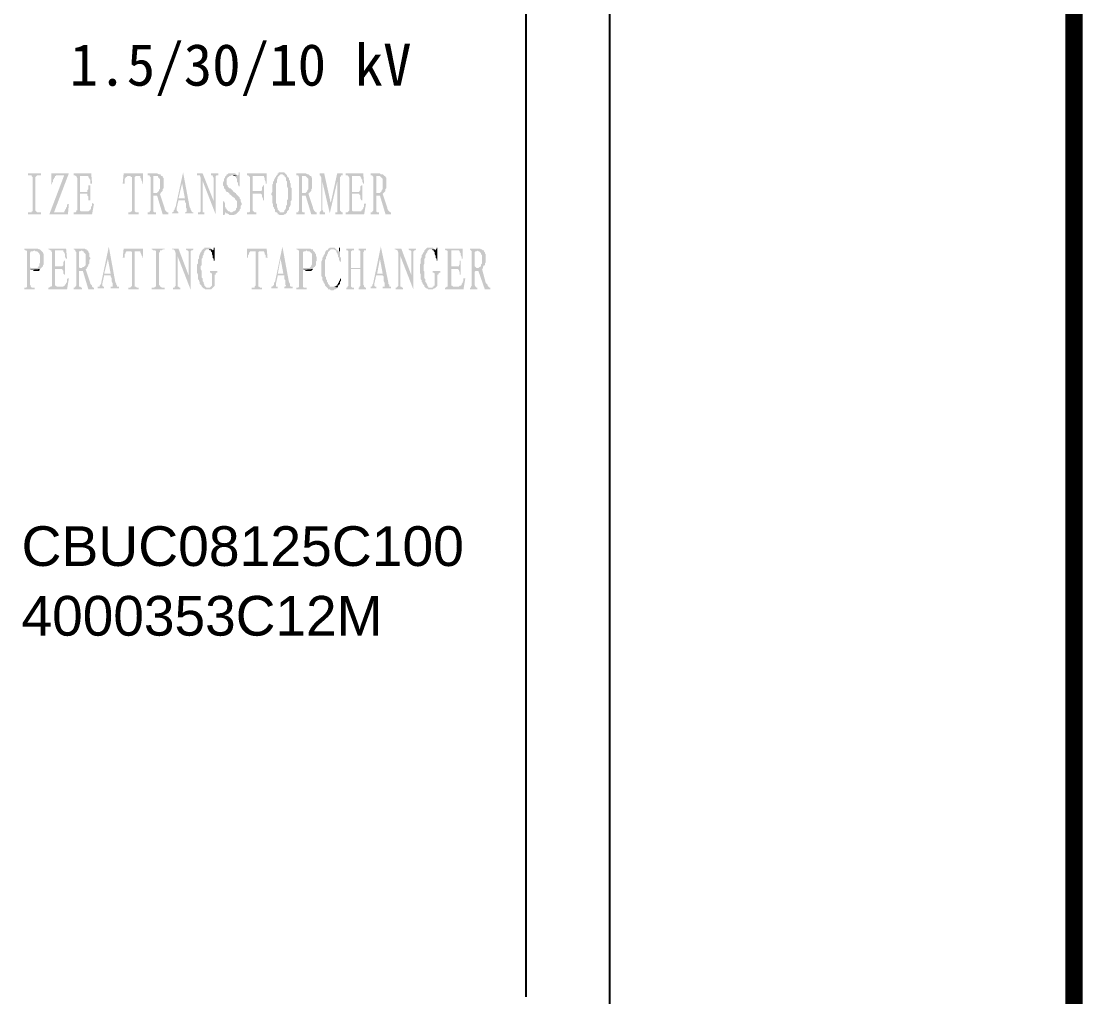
# Model space of a CAD drawing. Header units: millimetres. Extents: x 236326 to 245858, y -181683 to -175236.
# Drawn here: x 245794.3 to 245858.5, y -181324.3 to -181265.3 of the extents above; entities that cross this region are included whole.
import ezdxf

# ---------------------------------------------------------------- set-up
doc = ezdxf.new("R2010")
doc.units = ezdxf.units.MM
doc.header["$LTSCALE"] = 13
for name, color, linetype in [('1', 4, 'Continuous'), ('2', 3, 'Continuous'), ('PDF_Geometry', 7, 'Continuous')]:
    doc.layers.add(name, color=color, linetype=linetype)
doc.styles.add('Note Text (ANSI)', font='arial.ttf')
doc.styles.add('PDF FangSong', font='simfang.ttf')

msp = doc.modelspace()

# ---------------------------------------------------------------- hatches: boundary and pattern name
at = {"layer": '2', "linetype": 'Continuous', "transparency": 33554559}
for points in [[(245795.467, -181274.505), (245794.681, -181274.505), (245794.681, -181274.618), (245794.793, -181274.618), (245794.849, -181274.618), (245794.905, -181274.618), (245794.905, -181274.674), (245794.962, -181274.73), (245794.962, -181274.786), (245794.962, -181276.752), (245794.962, -181276.808), (245794.905, -181276.808), (245794.905, -181276.864), (245794.849, -181276.864), (245794.737, -181276.864), (245794.681, -181276.864), (245794.681, -181276.977), (245795.467, -181276.977), (245795.467, -181276.864), (245795.411, -181276.864), (245795.355, -181276.864), (245795.299, -181276.864), (245795.242, -181276.864), (245795.186, -181276.808), (245795.13, -181276.752), (245795.13, -181274.73), (245795.186, -181274.674), (245795.242, -181274.618), (245795.299, -181274.618), (245795.355, -181274.618), (245795.467, -181274.618)], [(245797.152, -181274.505), (245796.871, -181274.618), (245795.973, -181276.977), (245796.253, -181276.864)], [(245797.152, -181274.505), (245796.085, -181274.505), (245796.085, -181275.179), (245796.141, -181275.179), (245796.141, -181275.067), (245796.197, -181275.011), (245796.197, -181274.898), (245796.253, -181274.842), (245796.253, -181274.786), (245796.31, -181274.73), (245796.31, -181274.674), (245796.366, -181274.674), (245796.366, -181274.618), (245796.871, -181274.618)], [(245798.5, -181274.505), (245797.433, -181274.505), (245797.433, -181274.618), (245797.489, -181274.618), (245797.545, -181274.618), (245797.545, -181274.674), (245798.275, -181274.674), (245798.332, -181274.674), (245798.332, -181274.73), (245798.388, -181274.786), (245798.388, -181274.842), (245798.444, -181274.898), (245798.444, -181275.011), (245798.444, -181275.123), (245798.556, -181275.123)], [(245797.545, -181274.674), (245797.601, -181274.674), (245797.658, -181274.786), (245797.658, -181276.752), (245797.601, -181276.752), (245797.601, -181276.808), (245797.545, -181276.864), (245797.995, -181276.808), (245797.938, -181276.808), (245797.882, -181276.808), (245797.826, -181276.752), (245797.826, -181276.696), (245797.826, -181275.741), (245798.219, -181275.741), (245797.826, -181275.629), (245797.826, -181274.674), (245798.275, -181274.674)], [(245801.645, -181274.505), (245800.466, -181274.505), (245800.41, -181275.123), (245800.522, -181275.123), (245800.522, -181275.011), (245800.522, -181274.898), (245800.522, -181274.842), (245800.578, -181274.786), (245800.578, -181274.73), (245800.634, -181274.73), (245800.691, -181274.674), (245800.747, -181274.674)], [(245801.645, -181274.505), (245800.747, -181274.674), (245801.421, -181274.674), (245801.477, -181274.674), (245801.477, -181274.73), (245801.477, -181274.786), (245801.533, -181274.842), (245801.533, -181274.898), (245801.589, -181275.011), (245801.589, -181275.123), (245801.645, -181275.123)], [(245800.747, -181274.674), (245800.803, -181274.674), (245800.859, -181274.674), (245800.915, -181274.73), (245800.971, -181274.73), (245800.971, -181276.752), (245800.971, -181276.808), (245800.915, -181276.808), (245800.859, -181276.864), (245800.803, -181276.864), (245800.747, -181276.864), (245800.747, -181276.977), (245801.365, -181276.977), (245801.365, -181276.864), (245801.308, -181276.864), (245801.252, -181276.864), (245801.196, -181276.864), (245801.14, -181276.808), (245801.14, -181276.752), (245801.14, -181274.73), (245801.196, -181274.674), (245801.252, -181274.674), (245801.365, -181274.674), (245801.421, -181274.674)], [(245802.432, -181274.505), (245801.926, -181274.505), (245801.926, -181274.618), (245801.983, -181274.618), (245802.039, -181274.618), (245802.039, -181274.674), (245802.095, -181274.73), (245802.095, -181276.752), (245802.039, -181276.808), (245802.039, -181276.864), (245801.983, -181276.864), (245801.926, -181276.864), (245801.926, -181276.977), (245802.432, -181276.977), (245802.432, -181276.864), (245802.376, -181276.864), (245802.32, -181276.864), (245802.263, -181276.808), (245802.263, -181276.752), (245802.263, -181275.909), (245802.263, -181275.853), (245802.32, -181275.853), (245802.376, -181275.853), (245802.488, -181275.853), (245802.657, -181275.741), (245802.713, -181275.741), (245802.376, -181275.685), (245802.32, -181275.685), (245802.263, -181275.685), (245802.263, -181275.629), (245802.263, -181274.73), (245802.263, -181274.674), (245802.32, -181274.674), (245802.432, -181274.674), (245802.769, -181274.674), (245802.713, -181274.618), (245802.713, -181274.561), (245802.657, -181274.561), (245802.6, -181274.561), (245802.488, -181274.505)], [(245802.769, -181274.674), (245802.432, -181274.674), (245802.488, -181274.674), (245802.544, -181274.674), (245802.544, -181274.73), (245802.6, -181274.786), (245802.656, -181274.842), (245802.656, -181274.898), (245802.656, -181275.011), (245802.656, -181275.067), (245802.656, -181275.179), (245802.656, -181275.235), (245802.656, -181275.292), (245802.656, -181275.404), (245802.656, -181275.46), (245802.6, -181275.516), (245802.6, -181275.572), (245802.544, -181275.629), (245802.488, -181275.685), (245802.432, -181275.685), (245802.376, -181275.685), (245802.713, -181275.741), (245802.713, -181275.685), (245802.769, -181275.629), (245802.825, -181275.572), (245802.825, -181275.516), (245802.825, -181275.46), (245802.881, -181275.404), (245802.881, -181275.348), (245802.881, -181275.292), (245802.881, -181275.179), (245802.881, -181275.123), (245802.881, -181275.011), (245802.881, -181274.955), (245802.881, -181274.842), (245802.881, -181274.786), (245802.825, -181274.73), (245802.825, -181274.674)], [(245804.061, -181274.449), (245803.611, -181276.527), (245803.555, -181276.64), (245803.555, -181276.696), (245803.499, -181276.752), (245803.499, -181276.808), (245803.443, -181276.864), (245803.387, -181276.864), (245803.387, -181276.92), (245803.78, -181276.92), (245803.78, -181276.864), (245803.724, -181276.808), (245803.667, -181276.752), (245803.667, -181276.64), (245803.78, -181276.134), (245804.173, -181276.134), (245803.78, -181276.022), (245804.004, -181275.123)], [(245804.061, -181274.449), (245804.004, -181275.123), (245804.173, -181276.022), (245803.78, -181276.022), (245804.173, -181276.134), (245804.173, -181276.246), (245804.229, -181276.303), (245804.229, -181276.359), (245804.229, -181276.471), (245804.229, -181276.527), (245804.229, -181276.583), (245804.285, -181276.64), (245804.285, -181276.696), (245804.285, -181276.752), (245804.285, -181276.808), (245804.229, -181276.864), (245804.173, -181276.864), (245804.173, -181276.92), (245804.678, -181276.92), (245804.678, -181276.864), (245804.622, -181276.864), (245804.566, -181276.808), (245804.566, -181276.752), (245804.51, -181276.696), (245804.51, -181276.64), (245804.454, -181276.527)], [(245805.24, -181274.505), (245804.903, -181274.505), (245804.903, -181274.618), (245804.959, -181274.618), (245805.015, -181274.618), (245805.072, -181274.618), (245805.128, -181274.786), (245805.24, -181274.955), (245806.026, -181276.977), (245805.914, -181276.19)], [(245805.128, -181274.786), (245805.128, -181276.752), (245805.128, -181276.808), (245805.072, -181276.864), (245805.016, -181276.864), (245804.959, -181276.864), (245804.959, -181276.977), (245805.353, -181276.977), (245805.353, -181276.864), (245805.296, -181276.864), (245805.24, -181276.864), (245805.24, -181276.808), (245805.24, -181276.752), (245805.24, -181274.955)], [(245806.195, -181274.505), (245805.746, -181274.505), (245805.746, -181274.618), (245805.802, -181274.618), (245805.858, -181274.618), (245805.858, -181274.674), (245805.914, -181274.786), (245805.914, -181276.19), (245806.026, -181276.977), (245806.026, -181274.73), (245806.026, -181274.674), (245806.083, -181274.618), (245806.195, -181274.618)], [(245806.925, -181274.505), (245806.869, -181274.505), (245806.813, -181274.505), (245806.757, -181274.561), (245806.7, -181274.561), (245806.7, -181274.618), (245806.644, -181274.674), (245806.588, -181274.73), (245806.588, -181274.786), (245806.532, -181274.842), (245806.532, -181274.898), (245806.532, -181274.955), (245806.476, -181275.067), (245806.476, -181275.123), (245806.476, -181275.235), (245806.532, -181275.292), (245806.532, -181275.348), (245806.532, -181275.404), (245806.588, -181275.46), (245806.644, -181275.516), (245806.644, -181275.572), (245806.7, -181275.629), (245806.757, -181275.629), (245806.813, -181275.685), (245806.869, -181275.741), (245806.869, -181275.797), (245806.925, -181275.797), (245806.981, -181275.853), (245807.037, -181275.909), (245807.094, -181275.966), (245807.15, -181275.966), (245807.206, -181276.022), (245807.206, -181276.078), (245807.262, -181276.134), (245807.318, -181276.19), (245807.318, -181276.246), (245807.318, -181276.303), (245807.318, -181276.359), (245807.318, -181276.471), (245807.318, -181276.527), (245807.318, -181276.583), (245807.262, -181276.64), (245807.262, -181276.696), (245807.262, -181276.752), (245807.206, -181276.752), (245807.15, -181276.808), (245807.094, -181276.808), (245807.037, -181276.864), (245806.981, -181276.864), (245806.588, -181276.864), (245806.644, -181276.864), (245806.644, -181276.92), (245806.7, -181276.92), (245806.813, -181276.977), (245806.869, -181277.033), (245806.925, -181277.033), (245807.037, -181277.033), (245807.094, -181277.033), (245807.15, -181277.033), (245807.206, -181276.977), (245807.262, -181276.977), (245807.318, -181276.92), (245807.374, -181276.864), (245807.431, -181276.808), (245807.487, -181276.752), (245807.487, -181276.696), (245807.543, -181276.64), (245807.543, -181276.583), (245807.543, -181276.471), (245807.599, -181276.415), (245807.599, -181276.359), (245807.599, -181276.303), (245807.543, -181276.19), (245807.543, -181276.134), (245807.543, -181276.078), (245807.487, -181276.022), (245807.487, -181275.966), (245807.431, -181275.909), (245807.374, -181275.853), (245807.318, -181275.797), (245807.262, -181275.741), (245807.262, -181275.685), (245807.206, -181275.685), (245807.15, -181275.629), (245807.094, -181275.629), (245807.094, -181275.572), (245807.037, -181275.516), (245806.981, -181275.46), (245806.925, -181275.404), (245806.869, -181275.404), (245806.813, -181275.348), (245806.757, -181275.292), (245806.757, -181275.235), (245806.7, -181275.179), (245806.7, -181275.123), (245806.7, -181275.067), (245806.7, -181275.011), (245806.7, -181274.955), (245806.7, -181274.842), (245806.757, -181274.786), (245806.757, -181274.73), (245806.813, -181274.73), (245806.869, -181274.674), (245806.925, -181274.674), (245806.981, -181274.618), (245807.037, -181274.618), (245807.318, -181274.618), (245807.262, -181274.561), (245807.206, -181274.505), (245807.15, -181274.505), (245807.094, -181274.505), (245807.037, -181274.505)], [(245807.318, -181274.618), (245807.037, -181274.618), (245807.15, -181274.674), (245807.374, -181274.618)], [(245807.487, -181274.449), (245807.431, -181274.449), (245807.431, -181274.561), (245807.374, -181274.618), (245807.15, -181274.674), (245807.206, -181274.674), (245807.206, -181274.73), (245807.262, -181274.73), (245807.262, -181274.786), (245807.318, -181274.842), (245807.318, -181274.898), (245807.318, -181275.011), (245807.374, -181275.067), (245807.374, -181275.179), (245807.431, -181275.292), (245807.487, -181275.292)], [(245809.116, -181274.505), (245807.936, -181274.505), (245807.936, -181274.618), (245807.992, -181274.618), (245808.947, -181274.674), (245808.947, -181274.73), (245809.003, -181274.786), (245809.003, -181274.842), (245809.003, -181274.898), (245809.059, -181275.011), (245809.059, -181275.123), (245809.116, -181275.123)], [(245807.992, -181274.618), (245808.048, -181274.674), (245808.105, -181274.73), (245808.105, -181274.786), (245808.105, -181276.808), (245808.048, -181276.864), (245807.992, -181276.864), (245807.936, -181276.864), (245807.936, -181276.977), (245808.498, -181276.977), (245808.498, -181276.864), (245808.442, -181276.864), (245808.385, -181276.864), (245808.329, -181276.808), (245808.273, -181276.752), (245808.273, -181275.741), (245808.779, -181275.741), (245808.273, -181275.572), (245808.273, -181274.674), (245808.947, -181274.674)], [(245810.07, -181274.449), (245810.014, -181274.449), (245809.902, -181274.449), (245809.846, -181274.449), (245809.846, -181274.505), (245809.79, -181274.505), (245809.79, -181274.561), (245809.733, -181274.618), (245809.677, -181274.674), (245809.677, -181274.73), (245809.621, -181274.786), (245809.565, -181274.898), (245809.565, -181274.955), (245809.509, -181275.011), (245809.509, -181275.067), (245809.509, -181275.123), (245809.453, -181275.179), (245809.453, -181275.235), (245809.453, -181275.348), (245809.453, -181275.404), (245809.453, -181275.46), (245809.453, -181275.572), (245809.453, -181275.629), (245809.396, -181275.741), (245809.396, -181275.797), (245809.453, -181275.853), (245809.453, -181275.909), (245809.453, -181276.022), (245809.453, -181276.078), (245809.453, -181276.134), (245809.453, -181276.246), (245809.453, -181276.303), (245809.509, -181276.359), (245809.509, -181276.415), (245809.509, -181276.527), (245809.565, -181276.583), (245809.565, -181276.64), (245809.621, -181276.696), (245809.621, -181276.808), (245809.677, -181276.864), (245809.733, -181276.864), (245810.07, -181276.864), (245810.014, -181276.864), (245809.958, -181276.864), (245809.902, -181276.864), (245809.902, -181276.808), (245809.846, -181276.752), (245809.79, -181276.696), (245809.79, -181276.64), (245809.733, -181276.527), (245809.733, -181276.471), (245809.733, -181276.415), (245809.733, -181276.359), (245809.677, -181276.303), (245809.677, -181276.246), (245809.677, -181276.134), (245809.677, -181276.078), (245809.677, -181275.966), (245809.677, -181275.909), (245809.677, -181275.797), (245809.677, -181275.741), (245809.677, -181275.685), (245809.677, -181275.629), (245809.677, -181275.516), (245809.677, -181275.46), (245809.677, -181275.348), (245809.677, -181275.292), (245809.677, -181275.235), (245809.677, -181275.123), (245809.733, -181275.067), (245809.733, -181275.011), (245809.733, -181274.955), (245809.733, -181274.898), (245809.79, -181274.786), (245809.79, -181274.73), (245809.846, -181274.674), (245809.902, -181274.618), (245809.958, -181274.561), (245810.014, -181274.561), (245810.295, -181274.561), (245810.239, -181274.505), (245810.183, -181274.449), (245810.127, -181274.449)], [(245810.295, -181274.561), (245810.014, -181274.561), (245810.07, -181274.561), (245810.127, -181274.618), (245810.183, -181274.618), (245810.183, -181274.674), (245810.239, -181274.73), (245810.295, -181274.786), (245810.295, -181274.898), (245810.295, -181274.955), (245810.351, -181275.011), (245810.351, -181275.123), (245810.351, -181275.179), (245810.351, -181275.235), (245810.351, -181275.292), (245810.407, -181275.404), (245810.407, -181275.46), (245810.407, -181275.572), (245810.407, -181275.629), (245810.407, -181275.741), (245810.407, -181275.797), (245810.407, -181275.909), (245810.407, -181275.966), (245810.407, -181276.078), (245810.351, -181276.134), (245810.351, -181276.19), (245810.351, -181276.303), (245810.351, -181276.359), (245810.351, -181276.415), (245810.295, -181276.471), (245810.295, -181276.527), (245810.295, -181276.583), (245810.239, -181276.696), (245810.183, -181276.752), (245810.183, -181276.808), (245810.127, -181276.864), (245810.07, -181276.864), (245809.733, -181276.864), (245809.79, -181276.92), (245809.79, -181276.977), (245809.846, -181276.977), (245809.902, -181277.033), (245809.958, -181277.033), (245810.014, -181277.033), (245810.07, -181277.033), (245810.127, -181277.033), (245810.183, -181276.977), (245810.239, -181276.977), (245810.295, -181276.92), (245810.351, -181276.864), (245810.351, -181276.808), (245810.407, -181276.752), (245810.464, -181276.696), (245810.464, -181276.64), (245810.464, -181276.583), (245810.52, -181276.527), (245810.52, -181276.471), (245810.576, -181276.415), (245810.576, -181276.359), (245810.576, -181276.246), (245810.576, -181276.19), (245810.632, -181276.134), (245810.632, -181276.022), (245810.632, -181275.966), (245810.632, -181275.909), (245810.632, -181275.797), (245810.632, -181275.741), (245810.632, -181275.685), (245810.632, -181275.572), (245810.632, -181275.516), (245810.632, -181275.404), (245810.576, -181275.348), (245810.576, -181275.292), (245810.576, -181275.179), (245810.576, -181275.123), (245810.52, -181275.067), (245810.52, -181275.011), (245810.52, -181274.955), (245810.464, -181274.898), (245810.464, -181274.786), (245810.407, -181274.73), (245810.351, -181274.674), (245810.351, -181274.618)], [(245811.418, -181274.505), (245810.913, -181274.505), (245810.913, -181274.618), (245810.969, -181274.618), (245811.025, -181274.618), (245811.025, -181274.674), (245811.081, -181274.73), (245811.081, -181276.752), (245811.025, -181276.808), (245811.025, -181276.864), (245810.969, -181276.864), (245810.913, -181276.864), (245810.913, -181276.977), (245811.418, -181276.977), (245811.418, -181276.864), (245811.362, -181276.864), (245811.306, -181276.864), (245811.25, -181276.808), (245811.25, -181276.752), (245811.25, -181275.909), (245811.25, -181275.853), (245811.306, -181275.853), (245811.362, -181275.853), (245811.475, -181275.853), (245811.643, -181275.741), (245811.362, -181275.685), (245811.306, -181275.685), (245811.25, -181275.685), (245811.25, -181275.629), (245811.25, -181274.73), (245811.25, -181274.674), (245811.306, -181274.674), (245811.362, -181274.674), (245811.755, -181274.674), (245811.699, -181274.618), (245811.643, -181274.561), (245811.587, -181274.561), (245811.475, -181274.505)], [(245811.755, -181274.674), (245811.362, -181274.674), (245811.475, -181274.674), (245811.531, -181274.73), (245811.587, -181274.786), (245811.643, -181274.842), (245811.643, -181274.898), (245811.643, -181275.011), (245811.643, -181275.067), (245811.643, -181275.179), (245811.643, -181275.235), (245811.643, -181275.292), (245811.643, -181275.404), (245811.643, -181275.46), (245811.587, -181275.516), (245811.587, -181275.572), (245811.531, -181275.629), (245811.475, -181275.685), (245811.418, -181275.685), (245811.362, -181275.685), (245811.643, -181275.741), (245811.699, -181275.685), (245811.755, -181275.629), (245811.812, -181275.572), (245811.812, -181275.516), (245811.812, -181275.46), (245811.868, -181275.404), (245811.868, -181275.348), (245811.868, -181275.292), (245811.868, -181275.179), (245811.868, -181275.123), (245811.868, -181275.011), (245811.868, -181274.955), (245811.868, -181274.842), (245811.868, -181274.786), (245811.812, -181274.73), (245811.812, -181274.674)], [(245812.598, -181274.505), (245812.317, -181274.505), (245812.317, -181274.618), (245812.373, -181274.618), (245812.373, -181274.674), (245812.429, -181274.786), (245812.486, -181275.011), (245812.935, -181276.92), (245812.991, -181276.303)], [(245812.429, -181274.786), (245812.429, -181276.752), (245812.373, -181276.808), (245812.317, -181276.864), (245812.317, -181276.977), (245812.654, -181276.977), (245812.654, -181276.864), (245812.598, -181276.864), (245812.542, -181276.864), (245812.542, -181276.808), (245812.486, -181276.696), (245812.486, -181275.011)], [(245813.721, -181274.505), (245813.384, -181274.505), (245812.991, -181276.303), (245812.935, -181276.92), (245813.384, -181275.011), (245813.553, -181274.786), (245813.553, -181274.73), (245813.609, -181274.674), (245813.609, -181274.618), (245813.665, -181274.618), (245813.721, -181274.618)], [(245813.553, -181274.786), (245813.384, -181275.011), (245813.384, -181276.752), (245813.384, -181276.808), (245813.384, -181276.864), (245813.328, -181276.864), (245813.272, -181276.864), (245813.272, -181276.977), (245813.721, -181276.977), (245813.721, -181276.864), (245813.665, -181276.864), (245813.609, -181276.808), (245813.553, -181276.752)], [(245814.957, -181274.505), (245813.89, -181274.505), (245813.89, -181274.618), (245813.946, -181274.618), (245814.002, -181274.618), (245814.058, -181274.674), (245814.732, -181274.674), (245814.789, -181274.674), (245814.789, -181274.73), (245814.845, -181274.786), (245814.845, -181274.842), (245814.901, -181274.898), (245814.901, -181275.011), (245814.957, -181275.123), (245815.013, -181275.123)], [(245814.058, -181274.674), (245814.114, -181274.786), (245814.114, -181276.752), (245814.058, -181276.808), (245814.002, -181276.864), (245814.451, -181276.808), (245814.395, -181276.808), (245814.339, -181276.808), (245814.283, -181276.752), (245814.283, -181276.696), (245814.283, -181275.741), (245814.732, -181275.741), (245814.283, -181275.629), (245814.283, -181274.674), (245814.732, -181274.674)], [(245815.912, -181274.505), (245815.406, -181274.505), (245815.406, -181274.618), (245815.462, -181274.618), (245815.519, -181274.618), (245815.519, -181274.674), (245815.575, -181274.73), (245815.575, -181276.752), (245815.519, -181276.808), (245815.519, -181276.864), (245815.462, -181276.864), (245815.406, -181276.864), (245815.406, -181276.977), (245815.912, -181276.977), (245815.912, -181276.864), (245815.856, -181276.864), (245815.799, -181276.864), (245815.743, -181276.808), (245815.743, -181276.752), (245815.743, -181275.909), (245815.743, -181275.853), (245815.799, -181275.853), (245815.856, -181275.853), (245815.968, -181275.853), (245816.136, -181275.741), (245815.856, -181275.685), (245815.799, -181275.685), (245815.743, -181275.685), (245815.743, -181275.629), (245815.743, -181274.73), (245815.743, -181274.674), (245815.799, -181274.674), (245815.856, -181274.674), (245816.249, -181274.674), (245816.193, -181274.618), (245816.136, -181274.561), (245816.024, -181274.561), (245815.968, -181274.505)], [(245816.249, -181274.674), (245815.856, -181274.674), (245815.912, -181274.674), (245815.968, -181274.674), (245816.024, -181274.73), (245816.08, -181274.786), (245816.136, -181274.842), (245816.136, -181274.898), (245816.136, -181275.011), (245816.136, -181275.067), (245816.136, -181275.179), (245816.136, -181275.235), (245816.136, -181275.292), (245816.136, -181275.404), (245816.136, -181275.46), (245816.08, -181275.516), (245816.08, -181275.572), (245816.024, -181275.629), (245815.968, -181275.685), (245815.912, -181275.685), (245815.856, -181275.685), (245816.136, -181275.741), (245816.193, -181275.685), (245816.249, -181275.629), (245816.305, -181275.572), (245816.305, -181275.516), (245816.305, -181275.46), (245816.361, -181275.404), (245816.361, -181275.348), (245816.361, -181275.292), (245816.361, -181275.179), (245816.361, -181275.123), (245816.361, -181275.011), (245816.361, -181274.955), (245816.361, -181274.842), (245816.361, -181274.786), (245816.305, -181274.73), (245816.305, -181274.674)], [(245798.444, -181275.235), (245798.332, -181275.235), (245798.332, -181275.292), (245798.332, -181275.348), (245798.332, -181275.46), (245798.275, -181275.516), (245798.275, -181275.572), (245798.275, -181275.629), (245797.826, -181275.629), (245798.219, -181275.741), (245798.275, -181275.741), (245798.275, -181275.797), (245798.275, -181275.853), (245798.332, -181275.909), (245798.332, -181276.022), (245798.332, -181276.134), (245798.444, -181276.134)], [(245808.947, -181275.235), (245808.891, -181275.235), (245808.891, -181275.292), (245808.835, -181275.348), (245808.835, -181275.46), (245808.835, -181275.516), (245808.779, -181275.572), (245808.273, -181275.572), (245808.779, -181275.741), (245808.835, -181275.797), (245808.835, -181275.853), (245808.835, -181275.909), (245808.891, -181276.022), (245808.891, -181276.134), (245808.947, -181276.134)], [(245814.901, -181275.235), (245814.845, -181275.235), (245814.788, -181275.292), (245814.788, -181275.348), (245814.788, -181275.46), (245814.788, -181275.516), (245814.732, -181275.572), (245814.732, -181275.629), (245814.283, -181275.629), (245814.732, -181275.741), (245814.732, -181275.797), (245814.788, -181275.853), (245814.788, -181275.909), (245814.788, -181276.022), (245814.845, -181276.134), (245814.901, -181276.134)], [(245802.656, -181275.741), (245802.488, -181275.853), (245802.825, -181276.977), (245803.162, -181276.977), (245803.162, -181276.864), (245803.106, -181276.864), (245803.05, -181276.808), (245802.993, -181276.752), (245802.937, -181276.64), (245802.937, -181276.583)], [(245811.643, -181275.741), (245811.475, -181275.853), (245811.812, -181276.977), (245812.149, -181276.977), (245812.149, -181276.864), (245812.092, -181276.864), (245812.036, -181276.808), (245811.98, -181276.752), (245811.924, -181276.64), (245811.924, -181276.583)], [(245816.136, -181275.741), (245815.968, -181275.853), (245816.305, -181276.977), (245816.642, -181276.977), (245816.642, -181276.864), (245816.586, -181276.864), (245816.53, -181276.808), (245816.473, -181276.752), (245816.417, -181276.64), (245816.417, -181276.583)], [(245797.152, -181276.359), (245797.096, -181276.359), (245797.04, -181276.415), (245797.04, -181276.527), (245796.984, -181276.583), (245796.984, -181276.64), (245796.927, -181276.696), (245796.927, -181276.752), (245796.871, -181276.808), (245796.871, -181276.864), (245796.253, -181276.864), (245795.973, -181276.977), (245797.096, -181276.977)], [(245798.556, -181276.303), (245798.556, -181276.359), (245798.556, -181276.471), (245798.5, -181276.527), (245798.5, -181276.583), (245798.5, -181276.64), (245798.444, -181276.696), (245798.444, -181276.752), (245798.388, -181276.752), (245798.332, -181276.808), (245798.275, -181276.808), (245798.219, -181276.808), (245798.163, -181276.808), (245798.051, -181276.808), (245797.995, -181276.808), (245797.545, -181276.864), (245797.489, -181276.864), (245797.433, -181276.864), (245797.433, -181276.977), (245798.556, -181276.977), (245798.669, -181276.359)], [(245806.532, -181276.19), (245806.476, -181276.19), (245806.476, -181277.033), (245806.532, -181277.033), (245806.588, -181276.977), (245806.588, -181276.92), (245806.588, -181276.864), (245806.981, -181276.864), (245806.925, -181276.864), (245806.869, -181276.808), (245806.813, -181276.808), (245806.757, -181276.752), (245806.7, -181276.696), (245806.7, -181276.64), (245806.644, -181276.64), (245806.644, -181276.583), (245806.588, -181276.527), (245806.588, -181276.415), (245806.588, -181276.359), (245806.588, -181276.303)], [(245815.069, -181276.303), (245815.013, -181276.359), (245815.013, -181276.471), (245815.013, -181276.527), (245814.957, -181276.583), (245814.957, -181276.64), (245814.901, -181276.696), (245814.901, -181276.752), (245814.845, -181276.752), (245814.845, -181276.808), (245814.788, -181276.808), (245814.676, -181276.808), (245814.62, -181276.808), (245814.564, -181276.808), (245814.451, -181276.808), (245814.002, -181276.864), (245813.946, -181276.864), (245813.89, -181276.864), (245813.89, -181276.977), (245815.013, -181276.977), (245815.125, -181276.359)], [(245795.074, -181279.055), (245794.456, -181279.055), (245794.456, -181279.111), (245794.512, -181279.167), (245794.568, -181279.167), (245795.074, -181279.167), (245795.13, -181279.223), (245795.186, -181279.223), (245795.242, -181279.223), (245795.299, -181279.279), (245795.355, -181279.336), (245795.355, -181279.392), (245795.411, -181279.448), (245795.411, -181279.504), (245795.411, -181279.616), (245795.411, -181279.673), (245795.411, -181279.785), (245795.411, -181279.841), (245795.411, -181279.897), (245795.355, -181280.01), (245795.355, -181280.066), (245795.355, -181280.122), (245795.299, -181280.122), (245795.299, -181280.178), (245795.242, -181280.234), (245795.186, -181280.234), (245795.13, -181280.234), (245795.074, -181280.234), (245795.411, -181280.29), (245795.467, -181280.234), (245795.523, -181280.178), (245795.579, -181280.122), (245795.579, -181280.066), (245795.636, -181280.01), (245795.636, -181279.953), (245795.636, -181279.841), (245795.636, -181279.785), (245795.636, -181279.673), (245795.636, -181279.56), (245795.636, -181279.504), (245795.636, -181279.448), (245795.636, -181279.392), (245795.579, -181279.336), (245795.579, -181279.279), (245795.523, -181279.223), (245795.467, -181279.167), (245795.411, -181279.111), (245795.355, -181279.111), (245795.242, -181279.055), (245795.186, -181279.055), (245795.13, -181279.055)], [(245794.568, -181279.167), (245794.625, -181279.223), (245794.625, -181279.279), (245794.625, -181281.301), (245794.625, -181281.358), (245794.568, -181281.414), (245794.512, -181281.414), (245794.456, -181281.414), (245794.456, -181281.526), (245795.074, -181281.526), (245795.074, -181281.414), (245795.018, -181281.414), (245794.962, -181281.414), (245794.905, -181281.414), (245794.849, -181281.358), (245794.849, -181281.301), (245794.793, -181281.245), (245794.793, -181280.347), (245795.411, -181280.29), (245795.074, -181280.234), (245795.018, -181280.234), (245794.962, -181280.234), (245794.905, -181280.234), (245794.849, -181280.234), (245794.793, -181280.178), (245794.793, -181279.279), (245794.849, -181279.279), (245794.849, -181279.223), (245794.905, -181279.223), (245794.962, -181279.223), (245795.074, -181279.167)], [(245796.984, -181279.055), (245795.916, -181279.055), (245795.916, -181279.111), (245795.973, -181279.111), (245796.029, -181279.167), (245796.085, -181279.167), (245796.815, -181279.167), (245796.815, -181279.223), (245796.871, -181279.279), (245796.871, -181279.336), (245796.927, -181279.392), (245796.927, -181279.448), (245796.927, -181279.56), (245796.984, -181279.673), (245797.04, -181279.673)], [(245796.085, -181279.167), (245796.085, -181279.223), (245796.141, -181279.279), (245796.141, -181281.245), (245796.141, -181281.301), (245796.085, -181281.358), (245796.029, -181281.358), (245796.478, -181281.358), (245796.422, -181281.358), (245796.366, -181281.301), (245796.31, -181281.301), (245796.31, -181281.245), (245796.31, -181280.29), (245796.759, -181280.29), (245796.31, -181280.122), (245796.31, -181279.167), (245796.815, -181279.167)], [(245797.938, -181279.055), (245797.433, -181279.055), (245797.433, -181279.111), (245797.489, -181279.111), (245797.545, -181279.167), (245797.545, -181279.223), (245797.601, -181279.279), (245797.601, -181281.301), (245797.545, -181281.358), (245797.489, -181281.414), (245797.433, -181281.414), (245797.433, -181281.526), (245797.938, -181281.526), (245797.938, -181281.414), (245797.882, -181281.414), (245797.826, -181281.358), (245797.77, -181281.358), (245797.77, -181281.245), (245797.77, -181280.459), (245797.77, -181280.403), (245797.826, -181280.403), (245797.882, -181280.403), (245797.995, -181280.403), (245798.163, -181280.29), (245798.219, -181280.29), (245797.882, -181280.234), (245797.826, -181280.234), (245797.77, -181280.178), (245797.77, -181280.122), (245797.77, -181279.279), (245797.77, -181279.223), (245797.826, -181279.223), (245797.938, -181279.167), (245798.275, -181279.167), (245798.219, -181279.167), (245798.219, -181279.111), (245798.163, -181279.111), (245798.107, -181279.055), (245797.995, -181279.055)], [(245798.275, -181279.167), (245797.938, -181279.167), (245797.995, -181279.223), (245798.051, -181279.223), (245798.051, -181279.279), (245798.107, -181279.336), (245798.163, -181279.392), (245798.163, -181279.448), (245798.163, -181279.504), (245798.163, -181279.616), (245798.163, -181279.729), (245798.163, -181279.785), (245798.163, -181279.841), (245798.163, -181279.953), (245798.163, -181280.01), (245798.163, -181280.066), (245798.107, -181280.122), (245798.051, -181280.178), (245797.995, -181280.178), (245797.938, -181280.234), (245797.882, -181280.234), (245798.219, -181280.29), (245798.219, -181280.234), (245798.275, -181280.178), (245798.332, -181280.066), (245798.332, -181280.01), (245798.388, -181279.953), (245798.388, -181279.897), (245798.388, -181279.841), (245798.388, -181279.729), (245798.444, -181279.673), (245798.444, -181279.616), (245798.388, -181279.56), (245798.388, -181279.448), (245798.388, -181279.392), (245798.388, -181279.336), (245798.332, -181279.279), (245798.332, -181279.223)], [(245799.567, -181278.942), (245799.118, -181281.077), (245799.118, -181281.133), (245799.062, -181281.245), (245799.006, -181281.301), (245799.006, -181281.358), (245798.949, -181281.358), (245798.893, -181281.358), (245798.893, -181281.47), (245799.286, -181281.47), (245799.286, -181281.358), (245799.23, -181281.358), (245799.174, -181281.301), (245799.174, -181281.245), (245799.174, -181281.189), (245799.286, -181280.684), (245799.68, -181280.684), (245799.286, -181280.571), (245799.511, -181279.673)], [(245799.567, -181278.942), (245799.511, -181279.673), (245799.68, -181280.571), (245799.286, -181280.571), (245799.68, -181280.684), (245799.68, -181280.74), (245799.736, -181280.852), (245799.736, -181280.908), (245799.736, -181280.964), (245799.736, -181281.021), (245799.792, -181281.133), (245799.792, -181281.189), (245799.792, -181281.245), (245799.792, -181281.301), (245799.792, -181281.358), (245799.736, -181281.358), (245799.68, -181281.358), (245799.68, -181281.47), (245800.185, -181281.47), (245800.185, -181281.358), (245800.129, -181281.358), (245800.073, -181281.358), (245800.073, -181281.301), (245800.017, -181281.245), (245800.017, -181281.189), (245799.96, -181281.077)], [(245801.645, -181279.055), (245800.466, -181279.055), (245800.41, -181279.616), (245800.522, -181279.616), (245800.522, -181279.504), (245800.522, -181279.448), (245800.522, -181279.392), (245800.578, -181279.336), (245800.578, -181279.279), (245800.634, -181279.223), (245800.691, -181279.223), (245800.747, -181279.223)], [(245801.645, -181279.055), (245800.747, -181279.223), (245801.421, -181279.223), (245801.477, -181279.223), (245801.477, -181279.279), (245801.533, -181279.392), (245801.533, -181279.448), (245801.589, -181279.504), (245801.589, -181279.616), (245801.645, -181279.616)], [(245800.747, -181279.223), (245800.803, -181279.223), (245800.859, -181279.223), (245800.915, -181279.223), (245800.971, -181279.279), (245800.971, -181281.301), (245800.915, -181281.358), (245800.859, -181281.414), (245800.803, -181281.414), (245800.747, -181281.414), (245800.747, -181281.526), (245801.365, -181281.526), (245801.365, -181281.414), (245801.308, -181281.414), (245801.252, -181281.414), (245801.196, -181281.358), (245801.14, -181281.358), (245801.14, -181281.301), (245801.14, -181279.279), (245801.14, -181279.223), (245801.196, -181279.223), (245801.252, -181279.223), (245801.365, -181279.223), (245801.421, -181279.223)], [(245802.937, -181279.055), (245802.151, -181279.055), (245802.151, -181279.111), (245802.207, -181279.111), (245802.263, -181279.167), (245802.319, -181279.167), (245802.376, -181279.167), (245802.432, -181279.223), (245802.432, -181279.279), (245802.432, -181281.301), (245802.432, -181281.358), (245802.376, -181281.358), (245802.319, -181281.414), (245802.263, -181281.414), (245802.151, -181281.414), (245802.151, -181281.526), (245802.937, -181281.526), (245802.937, -181281.414), (245802.825, -181281.414), (245802.769, -181281.414), (245802.713, -181281.358), (245802.656, -181281.358), (245802.656, -181281.301), (245802.6, -181281.245), (245802.6, -181279.279), (245802.656, -181279.279), (245802.656, -181279.223), (245802.656, -181279.167), (245802.713, -181279.167), (245802.769, -181279.167), (245802.825, -181279.111), (245802.937, -181279.111)], [(245803.78, -181279.055), (245803.387, -181279.055), (245803.387, -181279.111), (245803.499, -181279.111), (245803.555, -181279.167), (245803.611, -181279.336), (245803.724, -181279.504), (245804.51, -181281.526), (245804.398, -181280.684)], [(245804.678, -181279.055), (245804.229, -181279.055), (245804.229, -181279.111), (245804.285, -181279.167), (245804.341, -181279.167), (245804.398, -181279.223), (245804.398, -181279.279), (245804.398, -181280.684), (245804.51, -181281.526), (245804.51, -181279.279), (245804.51, -181279.223), (245804.566, -181279.167), (245804.622, -181279.167), (245804.678, -181279.111)], [(245805.521, -181278.999), (245805.465, -181278.999), (245805.409, -181278.999), (245805.352, -181278.999), (245805.352, -181279.055), (245805.296, -181279.055), (245805.24, -181279.111), (245805.184, -181279.167), (245805.184, -181279.223), (245805.128, -181279.279), (245805.072, -181279.392), (245805.072, -181279.448), (245805.015, -181279.504), (245805.015, -181279.56), (245805.015, -181279.673), (245804.959, -181279.729), (245804.959, -181279.785), (245804.959, -181279.841), (245804.959, -181279.953), (245804.903, -181280.01), (245804.903, -181280.122), (245804.903, -181280.178), (245804.903, -181280.29), (245804.903, -181280.347), (245804.903, -181280.459), (245804.903, -181280.515), (245804.959, -181280.627), (245804.959, -181280.684), (245804.959, -181280.74), (245804.959, -181280.796), (245804.959, -181280.908), (245805.015, -181280.964), (245805.015, -181281.021), (245805.072, -181281.077), (245805.072, -181281.133), (245805.072, -181281.189), (245805.128, -181281.245), (245805.184, -181281.301), (245805.184, -181281.358), (245805.24, -181281.414), (245805.296, -181281.47), (245805.352, -181281.47), (245805.409, -181281.526), (245805.465, -181281.526), (245805.521, -181281.526), (245805.577, -181281.526), (245805.689, -181281.526), (245805.746, -181281.526), (245805.802, -181281.47), (245805.521, -181281.414), (245805.465, -181281.414), (245805.409, -181281.358), (245805.352, -181281.301), (245805.352, -181281.245), (245805.296, -181281.133), (245805.296, -181281.077), (245805.24, -181281.021), (245805.24, -181280.964), (245805.24, -181280.908), (245805.24, -181280.852), (245805.184, -181280.796), (245805.184, -181280.684), (245805.184, -181280.627), (245805.184, -181280.571), (245805.184, -181280.459), (245805.184, -181280.403), (245805.128, -181280.29), (245805.128, -181280.234), (245805.128, -181280.122), (245805.184, -181280.066), (245805.184, -181279.953), (245805.184, -181279.897), (245805.184, -181279.841), (245805.184, -181279.729), (245805.184, -181279.673), (245805.24, -181279.616), (245805.24, -181279.56), (245805.24, -181279.504), (245805.296, -181279.448), (245805.296, -181279.336), (245805.352, -181279.279), (245805.352, -181279.223), (245805.409, -181279.167), (245805.465, -181279.111), (245805.521, -181279.111), (245805.802, -181279.111), (245805.746, -181279.055), (245805.689, -181278.999), (245805.633, -181278.999), (245805.577, -181278.999)], [(245805.802, -181279.111), (245805.521, -181279.111), (245805.577, -181279.111), (245805.633, -181279.111), (245805.689, -181279.167), (245805.746, -181279.167), (245805.858, -181279.167)], [(245805.97, -181278.999), (245805.914, -181278.999), (245805.914, -181279.055), (245805.914, -181279.111), (245805.858, -181279.167), (245805.746, -181279.167), (245805.746, -181279.223), (245805.802, -181279.279), (245805.802, -181279.336), (245805.802, -181279.392), (245805.858, -181279.504), (245805.858, -181279.616), (245805.914, -181279.673), (245805.914, -181279.785), (245805.97, -181279.785), (245805.97, -181279.673), (245805.97, -181279.616), (245805.97, -181279.504), (245805.97, -181279.448), (245805.97, -181279.392), (245805.97, -181279.336), (245805.97, -181279.279), (245805.97, -181279.223), (245805.97, -181279.111), (245805.97, -181279.055)], [(245809.116, -181279.055), (245807.936, -181279.055), (245807.936, -181279.616), (245807.992, -181279.616), (245807.992, -181279.504), (245807.992, -181279.448), (245808.048, -181279.392), (245808.048, -181279.336), (245808.048, -181279.279), (245808.105, -181279.279), (245808.105, -181279.223), (245808.161, -181279.223), (245808.273, -181279.223)], [(245808.273, -181279.223), (245808.329, -181279.223), (245808.385, -181279.223), (245808.442, -181279.223), (245808.442, -181279.279), (245808.442, -181281.301), (245808.385, -181281.358), (245808.385, -181281.414), (245808.329, -181281.414), (245808.217, -181281.414), (245808.217, -181281.526), (245808.835, -181281.526), (245808.835, -181281.414), (245808.779, -181281.414), (245808.722, -181281.414), (245808.666, -181281.358), (245808.61, -181281.358), (245808.61, -181281.301), (245808.61, -181279.279), (245808.666, -181279.223), (245808.779, -181279.223), (245808.835, -181279.223), (245808.947, -181279.223)], [(245809.116, -181279.055), (245808.273, -181279.223), (245808.947, -181279.223), (245808.947, -181279.279), (245809.003, -181279.279), (245809.003, -181279.392), (245809.059, -181279.448), (245809.059, -181279.504), (245809.059, -181279.616), (245809.172, -181279.616)], [(245810.07, -181278.942), (245809.621, -181281.077), (245809.565, -181281.133), (245809.565, -181281.245), (245809.509, -181281.301), (245809.453, -181281.358), (245809.396, -181281.358), (245809.396, -181281.47), (245809.79, -181281.47), (245809.79, -181281.358), (245809.677, -181281.358), (245809.677, -181281.301), (245809.677, -181281.245), (245809.677, -181281.189), (245809.79, -181280.684), (245810.183, -181280.684), (245809.79, -181280.571), (245809.958, -181279.673)], [(245810.07, -181278.942), (245809.958, -181279.673), (245810.127, -181280.571), (245809.79, -181280.571), (245810.183, -181280.684), (245810.183, -181280.74), (245810.183, -181280.852), (245810.183, -181280.908), (245810.239, -181280.964), (245810.239, -181281.021), (245810.239, -181281.133), (245810.239, -181281.189), (245810.239, -181281.245), (245810.295, -181281.301), (245810.239, -181281.358), (245810.183, -181281.358), (245810.183, -181281.47), (245810.688, -181281.47), (245810.688, -181281.358), (245810.632, -181281.358), (245810.576, -181281.358), (245810.52, -181281.301), (245810.52, -181281.245), (245810.52, -181281.189), (245810.464, -181281.077)], [(245811.531, -181279.055), (245810.913, -181279.055), (245810.913, -181279.111), (245810.969, -181279.111), (245811.025, -181279.167), (245811.082, -181279.167), (245811.531, -181279.167), (245811.587, -181279.223), (245811.643, -181279.223), (245811.699, -181279.223), (245811.756, -181279.279), (245811.812, -181279.336), (245811.868, -181279.392), (245811.868, -181279.448), (245811.868, -181279.504), (245811.868, -181279.616), (245811.868, -181279.673), (245811.868, -181279.785), (245811.868, -181279.841), (245811.868, -181279.897), (245811.868, -181280.01), (245811.812, -181280.066), (245811.812, -181280.122), (245811.756, -181280.178), (245811.699, -181280.234), (245811.643, -181280.234), (245811.587, -181280.234), (245811.531, -181280.234), (245811.924, -181280.29), (245811.924, -181280.234), (245811.98, -181280.178), (245812.036, -181280.178), (245812.036, -181280.122), (245812.093, -181280.066), (245812.093, -181280.01), (245812.093, -181279.953), (245812.093, -181279.841), (245812.149, -181279.785), (245812.149, -181279.673), (245812.149, -181279.56), (245812.093, -181279.504), (245812.093, -181279.448), (245812.093, -181279.392), (245812.036, -181279.336), (245812.036, -181279.279), (245811.98, -181279.223), (245811.924, -181279.167), (245811.924, -181279.111), (245811.868, -181279.111), (245811.812, -181279.111), (245811.756, -181279.055), (245811.699, -181279.055), (245811.587, -181279.055)], [(245811.081, -181279.167), (245811.081, -181279.223), (245811.081, -181279.279), (245811.081, -181281.301), (245811.081, -181281.358), (245811.025, -181281.414), (245810.969, -181281.414), (245810.913, -181281.414), (245810.913, -181281.526), (245811.531, -181281.526), (245811.531, -181281.414), (245811.418, -181281.414), (245811.362, -181281.414), (245811.306, -181281.358), (245811.306, -181281.301), (245811.306, -181281.245), (245811.306, -181280.347), (245811.924, -181280.29), (245811.531, -181280.234), (245811.418, -181280.234), (245811.362, -181280.234), (245811.306, -181280.234), (245811.306, -181280.178), (245811.306, -181279.279), (245811.362, -181279.223), (245811.475, -181279.223), (245811.531, -181279.167)], [(245812.823, -181279.055), (245812.823, -181279.111), (245812.766, -181279.167), (245812.71, -181279.167), (245812.654, -181279.279), (245812.654, -181279.336), (245812.598, -181279.392), (245812.598, -181279.448), (245812.542, -181279.504), (245812.542, -181279.56), (245812.486, -181279.616), (245812.486, -181279.673), (245812.486, -181279.729), (245812.429, -181279.841), (245812.429, -181279.897), (245812.429, -181279.953), (245812.429, -181280.066), (245812.429, -181280.122), (245812.429, -181280.178), (245812.429, -181280.29), (245812.429, -181280.403), (245812.429, -181280.459), (245812.429, -181280.515), (245812.429, -181280.627), (245812.429, -181280.684), (245812.429, -181280.74), (245812.486, -181280.796), (245812.486, -181280.908), (245812.486, -181280.964), (245812.542, -181281.021), (245812.542, -181281.077), (245812.598, -181281.133), (245812.598, -181281.189), (245812.654, -181281.245), (245812.654, -181281.301), (245812.71, -181281.358), (245812.766, -181281.414), (245812.823, -181281.47), (245812.823, -181281.526), (245812.879, -181281.526), (245812.935, -181281.526), (245812.991, -181281.582), (245813.047, -181281.582), (245813.103, -181281.582), (245813.16, -181281.582), (245813.216, -181281.526), (245813.272, -181281.526), (245813.328, -181281.47), (245813.384, -181281.47), (245813.384, -181281.414), (245813.16, -181281.358), (245813.103, -181281.358), (245813.047, -181281.358), (245812.991, -181281.358), (245812.935, -181281.358), (245812.935, -181281.301), (245812.879, -181281.245), (245812.823, -181281.189), (245812.823, -181281.133), (245812.766, -181281.077), (245812.766, -181281.021), (245812.766, -181280.964), (245812.71, -181280.908), (245812.71, -181280.852), (245812.71, -181280.796), (245812.654, -181280.74), (245812.654, -181280.627), (245812.654, -181280.571), (245812.654, -181280.515), (245812.654, -181280.403), (245812.654, -181280.347), (245812.654, -181280.234), (245812.654, -181280.122), (245812.654, -181280.066), (245812.654, -181279.953), (245812.654, -181279.897), (245812.654, -181279.841), (245812.654, -181279.729), (245812.71, -181279.673), (245812.71, -181279.616), (245812.71, -181279.56), (245812.766, -181279.504), (245812.766, -181279.448), (245812.823, -181279.336), (245812.823, -181279.279), (245812.879, -181279.223), (245812.935, -181279.167), (245812.991, -181279.111), (245813.047, -181279.111)], [(245813.103, -181278.999), (245813.047, -181278.999), (245812.991, -181278.999), (245812.935, -181278.999), (245812.879, -181279.055), (245812.823, -181279.055), (245813.047, -181279.111), (245813.103, -181279.111), (245813.16, -181279.111), (245813.216, -181279.111), (245813.272, -181279.167), (245813.328, -181279.167), (245813.328, -181279.223), (245813.328, -181279.279), (245813.384, -181279.336), (245813.384, -181279.392), (245813.44, -181279.448), (245813.44, -181279.56), (245813.497, -181279.616), (245813.497, -181279.729), (245813.553, -181279.841), (245813.609, -181279.841), (245813.609, -181279.785), (245813.609, -181279.673), (245813.609, -181279.616), (245813.553, -181279.56), (245813.553, -181279.448), (245813.553, -181279.392), (245813.553, -181279.336), (245813.553, -181279.279), (245813.553, -181279.223), (245813.497, -181279.223), (245813.44, -181279.223), (245813.44, -181279.167), (245813.384, -181279.167), (245813.328, -181279.111), (245813.272, -181279.055), (245813.216, -181278.999), (245813.16, -181278.999)], [(245813.553, -181278.999), (245813.497, -181278.999), (245813.497, -181279.111), (245813.497, -181279.167), (245813.497, -181279.223), (245813.553, -181279.223), (245813.553, -181279.167), (245813.553, -181279.055)], [(245814.395, -181279.055), (245813.946, -181279.055), (245813.946, -181279.167), (245814.002, -181279.167), (245814.058, -181279.223), (245814.058, -181279.279), (245814.058, -181281.301), (245814.002, -181281.358), (245814.002, -181281.414), (245813.946, -181281.414), (245813.946, -181281.526), (245814.395, -181281.526), (245814.395, -181281.414), (245814.339, -181281.414), (245814.283, -181281.414), (245814.227, -181281.358), (245814.227, -181281.301), (245814.227, -181280.29), (245814.788, -181280.29), (245814.227, -181280.234), (245814.227, -181279.279), (245814.227, -181279.223), (245814.283, -181279.167), (245814.339, -181279.167), (245814.395, -181279.167)], [(245815.125, -181279.055), (245814.676, -181279.055), (245814.676, -181279.167), (245814.732, -181279.167), (245814.788, -181279.223), (245814.788, -181279.279), (245814.788, -181280.234), (245814.227, -181280.234), (245814.788, -181280.29), (245814.788, -181281.245), (245814.788, -181281.301), (245814.732, -181281.358), (245814.732, -181281.414), (245814.676, -181281.414), (245814.676, -181281.526), (245815.125, -181281.526), (245815.125, -181281.414), (245815.069, -181281.414), (245815.013, -181281.358), (245815.013, -181281.301), (245814.957, -181281.245), (245814.957, -181279.279), (245815.013, -181279.223), (245815.013, -181279.167), (245815.069, -181279.167), (245815.125, -181279.167)], [(245816.024, -181278.942), (245815.575, -181281.077), (245815.575, -181281.133), (245815.519, -181281.245), (245815.519, -181281.301), (245815.462, -181281.358), (245815.406, -181281.358), (245815.406, -181281.47), (245815.743, -181281.47), (245815.743, -181281.358), (245815.687, -181281.358), (245815.631, -181281.301), (245815.631, -181281.245), (245815.631, -181281.189), (245815.743, -181280.684), (245816.136, -181280.684), (245815.799, -181280.571), (245815.968, -181279.673)], [(245816.024, -181278.942), (245815.968, -181279.673), (245816.136, -181280.571), (245815.799, -181280.571), (245816.136, -181280.684), (245816.193, -181280.74), (245816.193, -181280.852), (245816.193, -181280.908), (245816.193, -181280.964), (245816.193, -181281.021), (245816.249, -181281.133), (245816.249, -181281.189), (245816.249, -181281.245), (245816.249, -181281.301), (245816.249, -181281.358), (245816.136, -181281.358), (245816.136, -181281.47), (245816.642, -181281.47), (245816.642, -181281.358), (245816.586, -181281.358), (245816.53, -181281.358), (245816.53, -181281.301), (245816.53, -181281.245), (245816.473, -181281.189), (245816.473, -181281.077)], [(245817.26, -181279.055), (245816.867, -181279.055), (245816.867, -181279.111), (245816.923, -181279.111), (245817.035, -181279.167), (245817.091, -181279.336), (245817.204, -181279.504), (245817.99, -181281.526), (245817.878, -181280.684)], [(245818.158, -181279.055), (245817.709, -181279.055), (245817.709, -181279.111), (245817.765, -181279.167), (245817.821, -181279.167), (245817.878, -181279.223), (245817.878, -181279.279), (245817.878, -181280.684), (245817.99, -181281.526), (245817.99, -181279.279), (245817.99, -181279.223), (245818.046, -181279.167), (245818.102, -181279.167), (245818.158, -181279.111)], [(245819.001, -181278.999), (245818.945, -181278.999), (245818.889, -181278.999), (245818.832, -181278.999), (245818.776, -181279.055), (245818.72, -181279.111), (245818.664, -181279.167), (245818.664, -181279.223), (245818.608, -181279.279), (245818.552, -181279.392), (245818.495, -181279.448), (245818.495, -181279.504), (245818.495, -181279.56), (245818.439, -181279.673), (245818.439, -181279.729), (245818.439, -181279.785), (245818.439, -181279.841), (245818.439, -181279.953), (245818.383, -181280.01), (245818.383, -181280.122), (245818.383, -181280.178), (245818.383, -181280.29), (245818.383, -181280.347), (245818.383, -181280.459), (245818.383, -181280.515), (245818.439, -181280.627), (245818.439, -181280.684), (245818.439, -181280.74), (245818.439, -181280.796), (245818.439, -181280.908), (245818.495, -181280.964), (245818.495, -181281.021), (245818.495, -181281.077), (245818.552, -181281.133), (245818.552, -181281.189), (245818.608, -181281.245), (245818.664, -181281.301), (245818.664, -181281.358), (245818.72, -181281.414), (245818.776, -181281.47), (245818.832, -181281.47), (245818.889, -181281.526), (245818.945, -181281.526), (245819.001, -181281.526), (245819.057, -181281.526), (245819.113, -181281.526), (245819.169, -181281.526), (245819.226, -181281.47), (245819.282, -181281.47), (245819.001, -181281.414), (245818.945, -181281.414), (245818.889, -181281.414), (245818.889, -181281.358), (245818.832, -181281.301), (245818.832, -181281.245), (245818.776, -181281.133), (245818.72, -181281.077), (245818.72, -181281.021), (245818.72, -181280.964), (245818.72, -181280.908), (245818.664, -181280.852), (245818.664, -181280.796), (245818.664, -181280.684), (245818.664, -181280.627), (245818.664, -181280.571), (245818.664, -181280.459), (245818.608, -181280.403), (245818.608, -181280.29), (245818.608, -181280.234), (245818.608, -181280.122), (245818.608, -181280.066), (245818.664, -181279.953), (245818.664, -181279.897), (245818.664, -181279.841), (245818.664, -181279.729), (245818.664, -181279.673), (245818.72, -181279.616), (245818.72, -181279.56), (245818.72, -181279.504), (245818.72, -181279.448), (245818.776, -181279.336), (245818.832, -181279.279), (245818.832, -181279.223), (245818.889, -181279.167), (245818.945, -181279.111), (245819.001, -181279.111), (245819.282, -181279.111), (245819.226, -181279.055), (245819.169, -181278.999), (245819.113, -181278.999), (245819.057, -181278.999)], [(245819.282, -181279.111), (245819.001, -181279.111), (245819.057, -181279.111), (245819.113, -181279.111), (245819.17, -181279.167), (245819.226, -181279.167), (245819.338, -181279.167)], [(245819.45, -181278.999), (245819.394, -181278.999), (245819.394, -181279.055), (245819.338, -181279.111), (245819.338, -181279.167), (245819.226, -181279.167), (245819.226, -181279.223), (245819.282, -181279.279), (245819.282, -181279.336), (245819.282, -181279.392), (245819.338, -181279.504), (245819.338, -181279.616), (245819.394, -181279.673), (245819.394, -181279.785), (245819.45, -181279.785), (245819.45, -181279.673), (245819.45, -181279.616), (245819.45, -181279.504), (245819.45, -181279.448), (245819.45, -181279.392), (245819.45, -181279.336), (245819.45, -181279.279), (245819.45, -181279.223), (245819.45, -181279.111), (245819.45, -181279.055)], [(245820.967, -181279.055), (245819.9, -181279.055), (245819.9, -181279.111), (245819.956, -181279.167), (245820.012, -181279.167), (245820.742, -181279.167), (245820.798, -181279.223), (245820.798, -181279.279), (245820.854, -181279.336), (245820.854, -181279.392), (245820.854, -181279.448), (245820.911, -181279.56), (245820.911, -181279.673), (245820.967, -181279.673)], [(245820.012, -181279.167), (245820.068, -181279.223), (245820.068, -181279.279), (245820.068, -181281.245), (245820.068, -181281.301), (245820.068, -181281.358), (245820.012, -181281.358), (245820.461, -181281.358), (245820.405, -181281.358), (245820.349, -181281.301), (245820.293, -181281.301), (245820.293, -181281.245), (245820.293, -181280.29), (245820.686, -181280.29), (245820.293, -181280.122), (245820.293, -181279.167), (245820.742, -181279.167)], [(245821.922, -181279.055), (245821.416, -181279.055), (245821.416, -181279.111), (245821.472, -181279.167), (245821.528, -181279.223), (245821.528, -181279.279), (245821.528, -181281.301), (245821.472, -181281.358), (245821.472, -181281.414), (245821.416, -181281.414), (245821.416, -181281.526), (245821.865, -181281.526), (245821.865, -181281.414), (245821.809, -181281.414), (245821.753, -181281.358), (245821.697, -181281.245), (245821.697, -181280.459), (245821.753, -181280.403), (245821.809, -181280.403), (245821.865, -181280.403), (245821.922, -181280.403), (245822.146, -181280.29), (245821.865, -181280.234), (245821.809, -181280.234), (245821.753, -181280.178), (245821.697, -181280.122), (245821.697, -181279.279), (245821.753, -181279.223), (245821.809, -181279.223), (245821.865, -181279.167), (245822.259, -181279.167), (245822.202, -181279.167), (245822.146, -181279.111), (245822.09, -181279.111), (245822.034, -181279.055), (245821.978, -181279.055)], [(245822.259, -181279.167), (245821.865, -181279.167), (245821.922, -181279.223), (245821.978, -181279.223), (245822.034, -181279.279), (245822.09, -181279.336), (245822.09, -181279.392), (245822.146, -181279.448), (245822.146, -181279.504), (245822.146, -181279.616), (245822.146, -181279.729), (245822.146, -181279.785), (245822.146, -181279.841), (245822.146, -181279.953), (245822.09, -181280.01), (245822.09, -181280.066), (245822.09, -181280.122), (245822.034, -181280.122), (245822.034, -181280.178), (245821.978, -181280.178), (245821.922, -181280.234), (245821.865, -181280.234), (245822.146, -181280.29), (245822.202, -181280.234), (245822.202, -181280.178), (245822.259, -181280.066), (245822.315, -181280.066), (245822.315, -181280.01), (245822.315, -181279.953), (245822.371, -181279.897), (245822.371, -181279.841), (245822.371, -181279.729), (245822.371, -181279.673), (245822.371, -181279.616), (245822.371, -181279.56), (245822.371, -181279.448), (245822.371, -181279.392), (245822.315, -181279.336), (245822.315, -181279.279), (245822.259, -181279.223)], [(245796.927, -181279.785), (245796.871, -181279.785), (245796.815, -181279.897), (245796.815, -181280.01), (245796.815, -181280.066), (245796.759, -181280.122), (245796.31, -181280.122), (245796.759, -181280.29), (245796.759, -181280.347), (245796.815, -181280.403), (245796.815, -181280.459), (245796.815, -181280.571), (245796.871, -181280.627), (245796.927, -181280.627)], [(245803.611, -181279.336), (245803.611, -181281.302), (245803.555, -181281.358), (245803.555, -181281.414), (245803.443, -181281.414), (245803.443, -181281.526), (245803.892, -181281.526), (245803.892, -181281.414), (245803.836, -181281.414), (245803.78, -181281.358), (245803.724, -181281.358), (245803.724, -181281.245), (245803.724, -181279.504)], [(245817.091, -181279.336), (245817.091, -181281.302), (245817.035, -181281.358), (245816.979, -181281.414), (245816.923, -181281.414), (245816.923, -181281.526), (245817.372, -181281.526), (245817.372, -181281.414), (245817.316, -181281.414), (245817.26, -181281.358), (245817.204, -181281.358), (245817.204, -181281.245), (245817.204, -181279.504)], [(245820.854, -181279.785), (245820.798, -181279.785), (245820.798, -181279.897), (245820.798, -181280.01), (245820.742, -181280.066), (245820.742, -181280.122), (245820.686, -181280.122), (245820.293, -181280.122), (245820.686, -181280.29), (245820.742, -181280.347), (245820.742, -181280.403), (245820.798, -181280.459), (245820.798, -181280.571), (245820.798, -181280.627), (245820.854, -181280.627)], [(245795.411, -181280.29), (245794.793, -181280.347), (245794.906, -181280.347), (245794.962, -181280.347), (245795.018, -181280.403), (245795.074, -181280.403), (245795.13, -181280.403), (245795.186, -181280.403), (245795.243, -181280.403), (245795.299, -181280.403), (245795.355, -181280.403), (245795.355, -181280.347)], [(245798.163, -181280.29), (245797.995, -181280.403), (245798.332, -181281.526), (245798.669, -181281.526), (245798.669, -181281.414), (245798.612, -181281.414), (245798.556, -181281.358), (245798.556, -181281.301), (245798.5, -181281.245), (245798.444, -181281.189), (245798.444, -181281.133)], [(245806.139, -181280.403), (245805.689, -181280.403), (245805.689, -181280.515), (245805.746, -181280.515), (245805.802, -181280.571), (245805.802, -181280.627), (245805.802, -181280.74), (245805.802, -181280.852), (245805.802, -181280.964), (245805.802, -181281.021), (245805.802, -181281.133), (245805.802, -181281.189), (245805.802, -181281.245), (245805.802, -181281.301), (245805.746, -181281.358), (245805.689, -181281.414), (245805.633, -181281.414), (245805.521, -181281.414), (245805.802, -181281.47), (245805.858, -181281.414), (245805.914, -181281.358), (245805.97, -181281.301), (245805.97, -181281.245), (245805.97, -181280.627), (245806.026, -181280.627), (245806.026, -181280.571), (245806.083, -181280.515), (245806.139, -181280.515)], [(245811.924, -181280.29), (245811.306, -181280.347), (245811.362, -181280.347), (245811.418, -181280.347), (245811.475, -181280.403), (245811.531, -181280.403), (245811.587, -181280.403), (245811.643, -181280.403), (245811.699, -181280.403), (245811.755, -181280.403), (245811.812, -181280.403), (245811.868, -181280.347)], [(245819.619, -181280.403), (245819.169, -181280.403), (245819.169, -181280.515), (245819.226, -181280.515), (245819.282, -181280.571), (245819.282, -181280.627), (245819.282, -181280.74), (245819.282, -181280.852), (245819.282, -181280.964), (245819.282, -181281.021), (245819.282, -181281.133), (245819.282, -181281.189), (245819.282, -181281.245), (245819.282, -181281.301), (245819.226, -181281.301), (245819.226, -181281.358), (245819.169, -181281.358), (245819.169, -181281.414), (245819.113, -181281.414), (245819.001, -181281.414), (245819.282, -181281.47), (245819.338, -181281.414), (245819.394, -181281.358), (245819.45, -181281.301), (245819.45, -181281.245), (245819.45, -181280.627), (245819.506, -181280.627), (245819.506, -181280.571), (245819.563, -181280.515), (245819.619, -181280.515)], [(245822.146, -181280.29), (245821.922, -181280.403), (245822.315, -181281.526), (245822.652, -181281.526), (245822.652, -181281.414), (245822.596, -181281.414), (245822.539, -181281.358), (245822.483, -181281.301), (245822.483, -181281.245), (245822.427, -181281.189), (245822.371, -181281.133)], [(245797.096, -181280.852), (245797.04, -181280.908), (245797.04, -181281.021), (245797.04, -181281.077), (245796.984, -181281.133), (245796.984, -181281.189), (245796.927, -181281.245), (245796.927, -181281.301), (245796.871, -181281.301), (245796.815, -181281.358), (245796.759, -181281.358), (245796.647, -181281.358), (245796.59, -181281.358), (245796.478, -181281.358), (245796.029, -181281.358), (245795.973, -181281.414), (245795.916, -181281.414), (245795.916, -181281.526), (245797.04, -181281.526), (245797.152, -181280.852)], [(245813.553, -181280.852), (245813.553, -181280.964), (245813.497, -181281.021), (245813.497, -181281.077), (245813.441, -181281.133), (245813.441, -181281.189), (245813.384, -181281.245), (245813.384, -181281.301), (245813.328, -181281.301), (245813.272, -181281.358), (245813.216, -181281.358), (245813.16, -181281.358), (245813.384, -181281.414), (245813.441, -181281.358), (245813.441, -181281.301), (245813.497, -181281.245), (245813.553, -181281.189), (245813.553, -181281.077), (245813.609, -181281.021), (245813.609, -181280.908)], [(245821.023, -181280.852), (245821.023, -181280.908), (245821.023, -181281.021), (245820.967, -181281.077), (245820.967, -181281.133), (245820.911, -181281.189), (245820.911, -181281.245), (245820.854, -181281.301), (245820.798, -181281.301), (245820.742, -181281.358), (245820.686, -181281.358), (245820.63, -181281.358), (245820.517, -181281.358), (245820.461, -181281.358), (245820.012, -181281.358), (245819.956, -181281.414), (245819.9, -181281.414), (245819.9, -181281.526), (245821.023, -181281.526), (245821.135, -181280.852)]]:
    msp.add_hatch(color=256, dxfattribs=at).paths.add_polyline_path(points)

# ---------------------------------------------------------------- linework, layer by layer
at = {"layer": '1', "color": 0, "linetype": 'Continuous'}
msp.add_line((245857.961, -181094.872), (245857.961, -181443.892), dxfattribs=at)
at = {"layer": '1', "const_width": 1.05}
msp.add_lwpolyline([(245640.611, -181094.872), (245857.961, -181094.872), (245857.961, -181443.892), (245640.611, -181443.892), (245640.611, -181094.872), (245857.961, -181094.872)], dxfattribs=at)
at = {"layer": 'PDF_Geometry', "lineweight": 25}
for points in [[(245679.836, -181161.312), (245829.857, -181161.312), (245829.857, -181336.327), (245679.836, -181336.327), (245679.836, -181161.312)], [(245824.802, -181173.275), (245824.802, -181324.308)]]:
    msp.add_lwpolyline(points, dxfattribs=at)

# ---------------------------------------------------------------- texts
at = {"layer": '2', "linetype": 'Continuous', "attachment_point": 7}
for s, insert, char_height, style in [('{\\W0.9996;1.5/30/10 kV}', (245797.204, -181269.82), 2.53409, 'PDF FangSong'), ('{\\W0.9964;CBUC08125C100}', (245794.288, -181298.289), 2.40214, 'Note Text (ANSI)'), ('{\\W0.9918;4000353C12M}', (245794.288, -181302.503), 2.40214, 'Note Text (ANSI)')]:
    msp.add_mtext(s, dxfattribs=dict(at, insert=insert, char_height=char_height, style=style))

doc.saveas('drawing.dxf')
